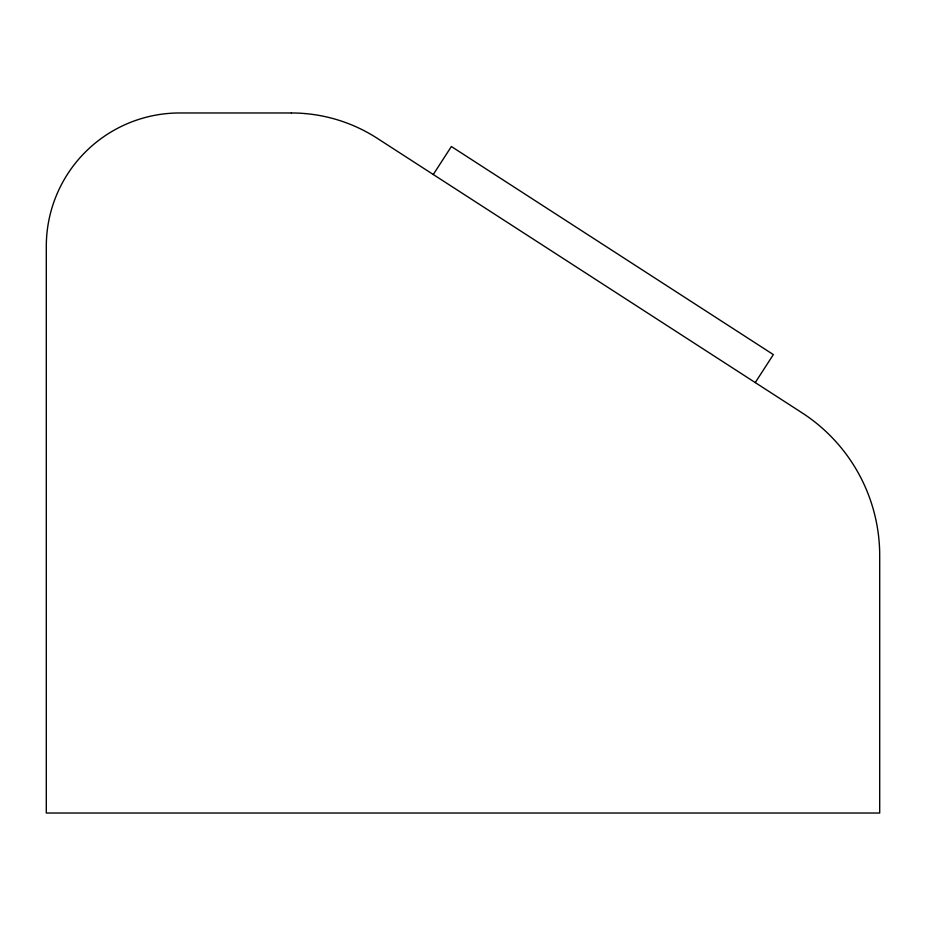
<?xml version="1.0" encoding="UTF-8"?>
<svg xmlns="http://www.w3.org/2000/svg" width="926" height="926" viewBox="0 0 926 926"><rect width="100%" height="100%" fill="white"/><g stroke="black" fill="none" stroke-linecap="round" stroke-linejoin="round"><path stroke-width="1.39" d="M433.275 174.516L451.367 146.516L773.349 354.589L755.257 382.588M291.366 112.972L179.667 112.972A133.367 133.367 0 0 0 46.3 246.339L46.3 813.028L879.7 813.028L879.7 555.588A170.071 170.071 0 0 0 801.928 412.741L377.229 138.298A158.207 158.207 0 0 0 291.366 112.972"/></g></svg>
